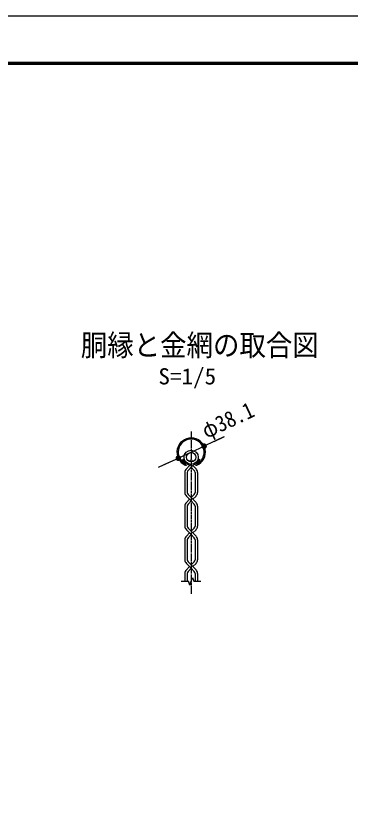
# Model space of a CAD drawing. Units: millimetres, scale not verified, with parts at other scales. Extents: x -5940 to 5940, y -4200 to 4200.
# Drawn here: x 837 to 2631, y 0 to 4200 of the extents above; entities that cross this region are included whole.
import ezdxf
from ezdxf.enums import TextEntityAlignment as Align

# ---------------------------------------------------------------- set-up
doc = ezdxf.new("R2010")
doc.units = ezdxf.units.MM
doc.header["$LTSCALE"] = 20
doc.linetypes.add('USER2', pattern=[1.125, 0.75, -0.125, 0.125, -0.125])
for name, color, linetype, lineweight in [('0-0_6文字', 7, 'Continuous', 25), ('0-2_SUNPOU', 1, 'Continuous', 25), ('0-5_1', 7, 'Continuous', 25), ('0-8_0', 7, 'Continuous', 25), ('0-A_中心線', 1, 'USER2', 25), ('0-C_8部品', 7, 'Continuous', 25)]:
    doc.layers.add(name, color=color, linetype=linetype, lineweight=lineweight)
doc.styles.add('ＭＳ ゴシック', font='')
doc.styles.get('ＭＳ ゴシック').set_extended_font_data('MS Gothic')

# ---------------------------------------------------------------- blocks, each defined once
blk = doc.blocks.new('A2_ver14_社名無')
at = {"layer": '0-8_0', "color": 3}
blk.add_lwpolyline([(-11900, 8420), (-20, 8420), (-20, 20), (-11900, 20)], close=True, dxfattribs=at)
at = {"layer": '0-8_0'}
for points in [[(-11500, 8170), (-420, 8170), (-420, 270), (-11500, 270)], [(-11497.5, 8167.5), (-422.5, 8167.5), (-422.5, 272.5), (-11497.5, 272.5)], [(-11495, 8165), (-425, 8165), (-425, 275), (-11495, 275)], [(-11492.5, 8162.5), (-427.5, 8162.5), (-427.5, 277.5), (-11492.5, 277.5)], [(-11490, 8160), (-430, 8160), (-430, 280), (-11490, 280)]]:
    blk.add_lwpolyline(points, close=True, dxfattribs=at)
blk = doc.blocks.new('M1')
at = {"layer": '0-2_SUNPOU'}
blk.add_line((-5, 0), (-38.576, 0), dxfattribs=at)
for points in [[(0, 0), (-5, 0), (-4.961, 0.627)], [(0, 0), (-4.961, -0.627), (-5, 0)], [(0, 0), (-4.961, 0.627), (-4.843, 1.243)], [(0, 0), (-4.843, -1.243), (-4.961, -0.627)], [(0, 0), (-4.843, 1.243), (-4.649, 1.841)], [(0, 0), (-4.649, -1.841), (-4.843, -1.243)], [(0, 0), (-4.649, 1.841), (-4.382, 2.409)], [(0, 0), (-4.382, -2.409), (-4.649, -1.841)], [(0, 0), (-4.382, 2.409), (-4.045, 2.939)], [(0, 0), (-4.045, -2.939), (-4.382, -2.409)], [(0, 0), (-4.045, 2.939), (-3.645, 3.423)], [(0, 0), (-3.645, -3.423), (-4.045, -2.939)], [(0, 0), (-3.645, 3.423), (-3.187, 3.853)], [(0, 0), (-3.187, -3.853), (-3.645, -3.423)], [(0, 0), (-3.187, 3.853), (-2.679, 4.222)], [(0, 0), (-2.679, -4.222), (-3.187, -3.853)], [(0, 0), (-2.679, 4.222), (-2.129, 4.524)], [(0, 0), (-2.129, -4.524), (-2.679, -4.222)], [(0, 0), (-2.129, 4.524), (-1.545, 4.755)], [(0, 0), (-1.545, -4.755), (-2.129, -4.524)], [(0, 0), (-1.545, 4.755), (-0.937, 4.911)], [(0, 0), (-0.937, -4.911), (-1.545, -4.755)], [(0, 0), (-0.937, 4.911), (-0.314, 4.99)], [(0, 0), (-0.314, -4.99), (-0.937, -4.911)], [(0, 0), (-0.314, 4.99), (0.314, 4.99)], [(0, 0), (0.314, -4.99), (-0.314, -4.99)], [(0, 0), (0.314, 4.99), (0.937, 4.911)], [(0, 0), (0.937, 4.911), (1.545, 4.755)], [(0, 0), (1.545, 4.755), (2.129, 4.524)], [(0, 0), (2.129, 4.524), (2.679, 4.222)], [(0, 0), (2.679, 4.222), (3.187, 3.853)], [(0, 0), (3.187, 3.853), (3.645, 3.423)], [(0, 0), (3.645, 3.423), (4.045, 2.939)], [(0, 0), (4.045, 2.939), (4.382, 2.409)], [(0, 0), (4.382, 2.409), (4.649, 1.841)], [(0, 0), (4.649, 1.841), (4.843, 1.243)], [(0, 0), (4.843, 1.243), (4.961, 0.627)], [(0, 0), (4.961, 0.627), (5, 0)], [(0, 0), (0.937, -4.911), (0.314, -4.99)], [(0, 0), (1.545, -4.755), (0.937, -4.911)], [(0, 0), (2.129, -4.524), (1.545, -4.755)], [(0, 0), (2.679, -4.222), (2.129, -4.524)], [(0, 0), (3.187, -3.853), (2.679, -4.222)], [(0, 0), (3.645, -3.423), (3.187, -3.853)], [(0, 0), (4.045, -2.939), (3.645, -3.423)], [(0, 0), (4.382, -2.409), (4.045, -2.939)], [(0, 0), (4.649, -1.841), (4.382, -2.409)], [(0, 0), (4.843, -1.243), (4.649, -1.841)], [(0, 0), (4.961, -0.627), (4.843, -1.243)], [(0, 0), (5, 0), (4.961, -0.627)]]:
    blk.add_solid(points, dxfattribs=at)

msp = doc.modelspace()

# ---------------------------------------------------------------- linework, layer by layer
at = {"layer": '0-5_1'}
for p, q in [((1735.21, 1822.66), (1730.67, 1818.12)), ((1750.56, 1798.23), (1730.67, 1818.12)), ((1755.74, 1802.12), (1735.21, 1822.66)), ((1799.88, 1801.69), (1820.42, 1822.23)), ((1805.07, 1797.81), (1824.95, 1817.69)), ((1820.42, 1822.23), (1824.95, 1817.69)), ((1751.81, 1771.94), (1768.6, 1788.74)), ((1768.6, 1788.74), (1755.3, 1802.04)), ((1761.12, 1763.1), (1777.67, 1779.66)), ((1768.6, 1788.74), (1775.05, 1795.19)), ((1777.67, 1779.66), (1800.05, 1802.04)), ((1794.23, 1763.1), (1777.67, 1779.66)), ((1803.54, 1771.94), (1786.75, 1788.74)), ((1743.58, 1752.09), (1743.58, 1644.91)), ((1756.42, 1751.76), (1756.42, 1645.24)), ((1798.93, 1751.76), (1798.93, 1645.24)), ((1811.76, 1752.09), (1811.76, 1644.91)), ((1777.67, 1599.19), (1751.81, 1625.06)), ((1751.81, 1591.47), (1768.6, 1608.26)), ((1786.75, 1608.26), (1761.12, 1633.9)), ((1761.12, 1582.63), (1777.67, 1599.19)), ((1777.67, 1617.34), (1794.23, 1633.89)), ((1794.23, 1582.63), (1777.67, 1599.19)), ((1786.75, 1608.26), (1803.54, 1625.06)), ((1803.54, 1591.47), (1786.75, 1608.26)), ((1743.58, 1571.62), (1743.58, 1464.43)), ((1756.42, 1571.29), (1756.42, 1464.76)), ((1798.93, 1571.29), (1798.93, 1464.76)), ((1811.76, 1571.62), (1811.76, 1464.43)), ((1777.67, 1418.71), (1751.81, 1444.58)), ((1786.75, 1427.79), (1761.12, 1453.42)), ((1777.67, 1436.86), (1794.23, 1453.42)), ((1786.75, 1427.79), (1803.54, 1444.58)), ((1743.58, 1391.15), (1743.58, 1283.96)), ((1751.81, 1411), (1768.6, 1427.79)), ((1756.42, 1390.81), (1756.42, 1284.29)), ((1761.12, 1402.16), (1777.67, 1418.71)), ((1794.23, 1402.16), (1777.67, 1418.71)), ((1803.54, 1411), (1786.75, 1427.79)), ((1798.93, 1390.81), (1798.93, 1284.29)), ((1811.76, 1391.15), (1811.76, 1283.96)), ((1777.67, 1238.24), (1751.81, 1264.11)), ((1786.75, 1247.32), (1761.12, 1272.95)), ((1777.67, 1256.39), (1794.23, 1272.95)), ((1786.75, 1247.32), (1803.54, 1264.11)), ((1751.81, 1230.52), (1768.6, 1247.32)), ((1761.12, 1221.68), (1777.67, 1238.24)), ((1794.23, 1221.68), (1777.67, 1238.24)), ((1803.54, 1230.52), (1786.75, 1247.32)), ((1743.58, 1210.67), (1743.58, 1168.72)), ((1756.42, 1210.34), (1756.42, 1168.72)), ((1798.93, 1210.34), (1798.93, 1168.72)), ((1811.76, 1210.67), (1811.76, 1168.72))]:
    msp.add_line(p, q, dxfattribs=at)
at = {"layer": '0-5_1', "color": 4}
for p, q in [((1724.02, 1168.72), (1762.86, 1168.72)), ((1770.27, 1148.37), (1762.86, 1168.72)), ((1792.49, 1168.72), (1829.38, 1168.72))]:
    msp.add_line(p, q, dxfattribs=at)
msp.add_lwpolyline([(1770.27, 1148.37), (1785.08, 1189.07), (1792.49, 1168.72)], dxfattribs=at)
at = {"layer": '0-5_1'}
for centre, radius in [((1777.67, 1833.2), 38.1), ((1777.67, 1833.2), 25.27), ((1777.67, 1813.55), 5.21)]:
    msp.add_circle(centre, radius, dxfattribs=at)
for centre, radius, start, end in [((1777.76, 1860.71), 76.2, 292.92905, 245.65784), ((1777.76, 1860.71), 69.78, 294.33545, 245.82672), ((1771.66, 1752.09), 28.07, 134.99994, 179.99992), ((1749.69, 1798.66), 8.02, 245.55145, 10.65768), ((1805.84, 1798.63), 8.02, 169.34225, 276.63837), ((1783.69, 1752.09), 28.07, 0, 44.99998), ((1772.46, 1751.76), 16.04, 134.99994, 179.99992), ((1782.89, 1751.76), 16.04, 0, 45.00122), ((1771.66, 1644.91), 28.07, 179.99992, 225.00006), ((1772.46, 1645.24), 16.04, 179.99992, 225.0013), ((1782.89, 1645.24), 16.04, 315.00125, 0), ((1783.69, 1644.91), 28.07, 315.00003, 0), ((1771.66, 1571.62), 28.07, 134.99994, 179.99992), ((1772.46, 1571.29), 16.04, 134.99994, 179.99992), ((1782.89, 1571.29), 16.04, 0, 45.00122), ((1783.69, 1571.62), 28.07, 0, 44.99998), ((1771.66, 1464.43), 28.07, 179.99992, 225.00006), ((1772.46, 1464.76), 16.04, 179.99992, 225.0013), ((1782.89, 1464.76), 16.04, 315.00125, 0), ((1783.69, 1464.43), 28.07, 315.00003, 0), ((1771.66, 1391.15), 28.07, 134.99994, 179.99992), ((1772.46, 1390.81), 16.04, 134.99994, 179.99992), ((1782.89, 1390.81), 16.04, 0, 45.00122), ((1783.69, 1391.15), 28.07, 0, 44.99998), ((1771.66, 1283.96), 28.07, 179.99992, 225.00006), ((1772.46, 1284.29), 16.04, 179.99992, 225.0013), ((1782.89, 1284.29), 16.04, 315.00125, 0), ((1783.69, 1283.96), 28.07, 315.00003, 0), ((1771.66, 1210.67), 28.07, 134.99994, 179.99992), ((1772.46, 1210.34), 16.04, 134.99994, 179.99992), ((1782.89, 1210.34), 16.04, 0, 45.00122), ((1783.69, 1210.67), 28.07, 0, 44.99998)]:
    msp.add_arc(centre, radius, start, end, dxfattribs=at)
at = {"layer": '0-8_0', "color": 1}
for p, q in [((1901.13, 1918.42), (1955.48, 1943.85)), ((1708.74, 1828.43), (1846.79, 1893)), ((1654.39, 1803.01), (1600.05, 1777.58))]:
    msp.add_line(p, q, dxfattribs=at)
at = {"layer": '0-A_中心線'}
msp.add_line((1777.67, 1970.63), (1777.67, 1101.01), dxfattribs=at)

# ---------------------------------------------------------------- block references
at = {"layer": '0-8_0', "xscale": 3, "yscale": 3}
for p, rotation in [((1846.79, 1893), 205.06903), ((1708.74, 1828.43), 25.06903)]:
    msp.add_blockref('M1', p, dxfattribs=dict(at, rotation=rotation))
at = {"layer": '0-C_8部品'}
msp.add_blockref('A2_ver14_社名無', (5960, -4220), dxfattribs=at)

# ---------------------------------------------------------------- texts
at = {"layer": '0-0_6文字', "style": 'ＭＳ ゴシック'}
for s, height, width, p in [('胴縁と金網の取合図', 115.4, 0.9, (1186.23, 2342.05)), ('S=1/5', 86.66, 1.05, (1601.94, 2197.62))]:
    msp.add_text(s, height=height, dxfattribs=dict(at, width=width)).set_placement(p, align=Align.BOTTOM_LEFT)
at = {"layer": '0-8_0', "style": 'ＭＳ ゴシック', "width": 0.9}
msp.add_text('φ38.1', height=86.59, rotation=25.069, dxfattribs=at).set_placement((1870.38, 1907.81), align=Align.BOTTOM_LEFT)

doc.saveas('drawing.dxf')
